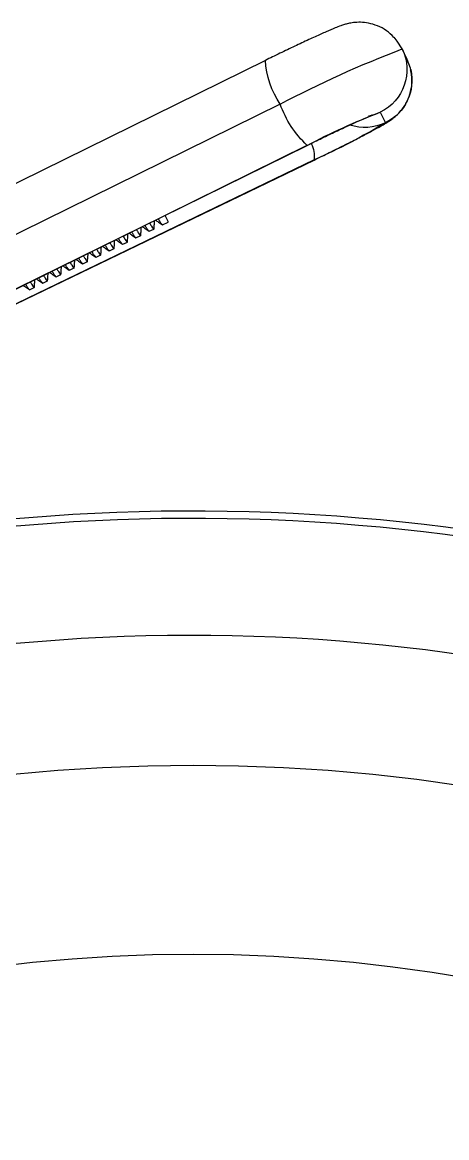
# Model space of a CAD drawing. Header units: millimetres. Extents: x -62354 to 129108, y -71259 to 35407.
# Drawn here: x -25602.1 to -25566.3, y 18609.7 to 18703.9 of the extents above; entities that cross this region are included whole.
import ezdxf

# ---------------------------------------------------------------- set-up
doc = ezdxf.new("R2010")
doc.units = ezdxf.units.MM
doc.header["$MEASUREMENT"] = 0
doc.layers.add('1st FL Layout xrf$0$CR-Machine', color=7, linetype='Continuous', transparency=0.5)

# ---------------------------------------------------------------- blocks, each defined once
blk = doc.blocks.new('1st FL Layout xrf$0$kjdfhkjhwiuer2343434243')
for p, q in [((-2377.723, 1615.255), (-2376.842, 1614.826)), ((-2382.189, 1612.982), (-2383.069, 1613.411)), ((-2382.44, 1612.326), (-2382.189, 1612.982)), ((-2406.016, 1566.33), (-2386.225, 1607.384)), ((-2386.216, 1607.399), (-2406.006, 1566.345)), ((-2386.216, 1607.399), (-2386.225, 1607.384)), ((-2405.129, 1565.917), (-2384.986, 1606.799)), ((-2405.123, 1565.934), (-2384.98, 1606.816)), ((-2384.98, 1606.816), (-2384.986, 1606.799)), ((-2377.804, 1603.28), (-2397.947, 1562.398)), ((-2377.804, 1603.28), (-2377.798, 1603.296)), ((-2391.698, 1594.594), (-2391.464, 1595.073)), ((-2392.245, 1593.47), (-2392.052, 1593.867)), ((-2392.793, 1592.346), (-2392.6, 1592.743)), ((-2393.341, 1591.223), (-2393.147, 1591.62)), ((-2393.888, 1590.099), (-2393.695, 1590.496)), ((-2394.436, 1588.975), (-2394.242, 1589.373)), ((-2394.984, 1587.852), (-2394.79, 1588.249)), ((-2395.531, 1586.728), (-2395.338, 1587.125)), ((-2396.079, 1585.605), (-2395.885, 1586.002)), ((-2396.627, 1584.481), (-2396.433, 1584.878)), ((-2397.174, 1583.357), (-2396.981, 1583.754))]:
    blk.add_line(p, q)
at = {"color": 253}
blk.add_line((-2381.504, 1604.522), (-2401.647, 1563.64), dxfattribs=at)
for points in [[(-2378.587, 1615.56), (-2378.458, 1615.528), (-2377.723, 1615.255)], [(-2376.842, 1614.826), (-2376.175, 1614.415), (-2375.857, 1614.146)], [(-2391.464, 1595.073), (-2391.421, 1595.052), (-2391.074, 1594.883), (-2390.901, 1594.799)]]:
    blk.add_lwpolyline(points)
blk.add_circle((-2585.866, 1597.167), 148.5)
blk.add_circle((-2585.866, 1597.167), 132.535, dxfattribs=at)
for centre, radius, start, end in [((-2585.866, 1597.167), 170, 334.72383, 137.08358), ((-2585.866, 1597.167), 169.379, 334.74119, 137.03537), ((-2379.474, 1611.66), 3.999, 77.195, 154.02921), ((-2378.593, 1611.231), 3.999, 64.03196, 154.03186), ((-2336.725, 1585.329), 54.188, 148.7863, 155.96609), ((-2379.473, 1611.658), 4.001, 154.01413, 198.34038), ((-2432.861, 1632.183), 54.188, 332.06736, 339.2472), ((-2385.966, 1604.847), 2.564, 63.88999, 95.59984), ((-2378.427, 1613.025), 9.043, 223.50893, 250.1056), ((-2377.311, 1610.884), 7.62, 236.61005, 266.28801)]:
    blk.add_arc(centre, radius, start, end)
for centre, radius, start, end in [((-2585.866, 1597.167), 159.5, 330.35699, 140.67734), ((-2464.355, 1648.211), 93.664, 332.19582, 339.11845)]:
    blk.add_arc(centre, radius, start, end, dxfattribs=at)
for points, knots in [([(-2386.225, 1607.384), (-2386.119, 1607.604), (-2385.81, 1608.244), (-2385.285, 1609.31), (-2384.682, 1610.513), (-2384.124, 1611.599), (-2383.635, 1612.525), (-2383.265, 1613.19), (-2383.004, 1613.625), (-2382.745, 1614.008), (-2382.388, 1614.434), (-2381.9, 1614.873), (-2381.251, 1615.281), (-2380.415, 1615.583), (-2379.494, 1615.711), (-2378.884, 1615.598), (-2378.593, 1615.545)], [0, 0, 0, 0, 0.617509, 1.79845, 2.982638, 4.172326, 5.376229, 6.619325, 7.543214, 8.147909, 8.671378, 9.191828, 9.859669, 10.613329, 11.430088, 12.172798, 12.172798, 12.172798, 12.172798]), ([(-2375.864, 1614.135), (-2375.665, 1613.931), (-2375.261, 1613.519), (-2374.873, 1612.769), (-2374.647, 1612.02), (-2374.574, 1611.332), (-2374.605, 1610.743), (-2374.69, 1610.278), (-2374.789, 1609.92), (-2374.906, 1609.575), (-2375.082, 1609.121), (-2375.372, 1608.441), (-2375.796, 1607.492), (-2376.31, 1606.382), (-2376.895, 1605.148), (-2377.404, 1604.094), (-2377.707, 1603.477), (-2377.804, 1603.28)], [0, 0, 0, 0, 0.714591, 1.443812, 2.098628, 2.682657, 3.19219, 3.627806, 4.027327, 4.549518, 5.397162, 6.602451, 7.755738, 8.968178, 10.156502, 11.336455, 11.890139, 11.890139, 11.890139, 11.890139]), ([(-2384.98, 1606.816), (-2384.877, 1607.025), (-2384.577, 1607.635), (-2384.083, 1608.659), (-2383.537, 1609.811), (-2383.065, 1610.834), (-2382.713, 1611.622), (-2382.502, 1612.117), (-2382.419, 1612.328), (-2382.416, 1612.345), (-2382.451, 1612.226), (-2382.493, 1612.096), (-2382.509, 1611.993), (-2382.51, 1611.988)], [0, 0, 0, 0, 0.489901, 1.426289, 2.362774, 3.293519, 4.210786, 4.979104, 5.567768, 5.923991, 6.188753, 6.429033, 6.441307, 6.441307, 6.441307, 6.441307]), ([(-2391.299, 1593.99), (-2391.356, 1594.075), (-2391.489, 1594.272), (-2391.622, 1594.469), (-2391.697, 1594.582)], [0, 0, 0, 0, 0.3073704, 0.7125781, 0.7125781, 0.7125781, 0.7125781]), ([(-2391.663, 1594.564), (-2391.645, 1594.531), (-2391.62, 1594.483), (-2391.285, 1594.284), (-2391.184, 1594.224)], [0, 0, 0, 0, 0.4139609, 0.5920285, 0.5920285, 0.5920285, 0.5920285]), ([(-2392.245, 1593.47), (-2392.227, 1593.432), (-2392.203, 1593.381), (-2391.834, 1593.162), (-2391.736, 1593.103)], [0, 0, 0, 0, 0.4644378, 0.6325985, 0.6325985, 0.6325985, 0.6325985]), ([(-2391.85, 1592.872), (-2391.906, 1592.955), (-2392.038, 1593.15), (-2392.169, 1593.346), (-2392.245, 1593.458)], [0, 0, 0, 0, 0.3011792, 0.706387, 0.706387, 0.706387, 0.706387]), ([(-2391.541, 1593.5), (-2391.637, 1593.557), (-2391.995, 1593.771), (-2392.151, 1593.891), (-2392.02, 1593.861), (-2392.002, 1593.857)], [0, 0, 0, 0, 0.1661079, 0.6221173, 0.6965338, 0.6965338, 0.6965338, 0.6965338]), ([(-2392.04, 1593.874), (-2391.905, 1593.884), (-2391.669, 1593.901), (-2391.432, 1593.918), (-2391.331, 1593.925)], [0, 0, 0, 0, 0.40577, 0.7103142, 0.7103142, 0.7103142, 0.7103142]), ([(-2392.793, 1592.346), (-2392.775, 1592.309), (-2392.751, 1592.258), (-2392.385, 1592.04), (-2392.288, 1591.983)], [0, 0, 0, 0, 0.462608, 0.6272382, 0.6272382, 0.6272382, 0.6272382]), ([(-2392.401, 1591.753), (-2392.456, 1591.835), (-2392.586, 1592.029), (-2392.717, 1592.222), (-2392.792, 1592.334)], [0, 0, 0, 0, 0.2949781, 0.7001859, 0.7001859, 0.7001859, 0.7001859]), ([(-2392.093, 1592.379), (-2392.187, 1592.435), (-2392.544, 1592.648), (-2392.699, 1592.768), (-2392.568, 1592.737), (-2392.549, 1592.733)], [0, 0, 0, 0, 0.1626919, 0.6170564, 0.6912045, 0.6912045, 0.6912045, 0.6912045]), ([(-2392.587, 1592.751), (-2392.452, 1592.761), (-2392.218, 1592.777), (-2391.984, 1592.794), (-2391.885, 1592.801)], [0, 0, 0, 0, 0.4057657, 0.7040859, 0.7040859, 0.7040859, 0.7040859]), ([(-2392.645, 1591.258), (-2392.738, 1591.313), (-2393.093, 1591.525), (-2393.246, 1591.644), (-2393.115, 1591.614), (-2393.097, 1591.61)], [0, 0, 0, 0, 0.1592917, 0.6119987, 0.6858762, 0.6858762, 0.6858762, 0.6858762]), ([(-2393.135, 1591.627), (-2393, 1591.637), (-2392.768, 1591.654), (-2392.536, 1591.67), (-2392.439, 1591.677)], [0, 0, 0, 0, 0.4057656, 0.6978575, 0.6978575, 0.6978575, 0.6978575]), ([(-2393.198, 1590.137), (-2393.288, 1590.191), (-2393.641, 1590.402), (-2393.794, 1590.52), (-2393.663, 1590.49), (-2393.645, 1590.486)], [0, 0, 0, 0, 0.1559128, 0.6069434, 0.6805474, 0.6805474, 0.6805474, 0.6805474]), ([(-2393.683, 1590.504), (-2393.548, 1590.513), (-2393.318, 1590.53), (-2393.088, 1590.546), (-2392.993, 1590.553)], [0, 0, 0, 0, 0.4057655, 0.6916291, 0.6916291, 0.6916291, 0.6916291]), ([(-2392.952, 1590.635), (-2393.006, 1590.715), (-2393.135, 1590.907), (-2393.264, 1591.099), (-2393.34, 1591.211)], [0, 0, 0, 0, 0.288787, 0.6939949, 0.6939949, 0.6939949, 0.6939949]), ([(-2393.306, 1591.193), (-2393.289, 1591.16), (-2393.265, 1591.114), (-2392.936, 1590.918), (-2392.841, 1590.862)], [0, 0, 0, 0, 0.4089113, 0.5759308, 0.5759308, 0.5759308, 0.5759308]), ([(-2393.888, 1590.099), (-2393.871, 1590.062), (-2393.848, 1590.012), (-2393.486, 1589.796), (-2393.393, 1589.741)], [0, 0, 0, 0, 0.4588998, 0.6165204, 0.6165204, 0.6165204, 0.6165204]), ([(-2393.504, 1589.516), (-2393.556, 1589.594), (-2393.684, 1589.785), (-2393.812, 1589.975), (-2393.887, 1590.087)], [0, 0, 0, 0, 0.2825857, 0.6877937, 0.6877937, 0.6877937, 0.6877937]), ([(-2394.055, 1588.398), (-2394.106, 1588.474), (-2394.233, 1588.663), (-2394.36, 1588.851), (-2394.435, 1588.963)], [0, 0, 0, 0, 0.2763947, 0.6816027, 0.6816027, 0.6816027, 0.6816027]), ([(-2394.402, 1588.946), (-2394.385, 1588.913), (-2394.362, 1588.867), (-2394.037, 1588.675), (-2393.945, 1588.62)], [0, 0, 0, 0, 0.4054633, 0.565202, 0.565202, 0.565202, 0.565202]), ([(-2393.75, 1589.016), (-2393.839, 1589.069), (-2394.19, 1589.279), (-2394.342, 1589.397), (-2394.211, 1589.366), (-2394.192, 1589.362)], [0, 0, 0, 0, 0.1525454, 0.6018933, 0.6752227, 0.6752227, 0.6752227, 0.6752227]), ([(-2394.23, 1589.38), (-2394.095, 1589.39), (-2393.867, 1589.406), (-2393.64, 1589.422), (-2393.547, 1589.429)], [0, 0, 0, 0, 0.4057653, 0.6854007, 0.6854007, 0.6854007, 0.6854007]), ([(-2394.606, 1587.279), (-2394.656, 1587.354), (-2394.782, 1587.541), (-2394.907, 1587.728), (-2394.983, 1587.84)], [0, 0, 0, 0, 0.2701934, 0.6754015, 0.6754015, 0.6754015, 0.6754015]), ([(-2394.949, 1587.823), (-2394.933, 1587.79), (-2394.91, 1587.744), (-2394.587, 1587.553), (-2394.497, 1587.499)], [0, 0, 0, 0, 0.4037073, 0.5598382, 0.5598382, 0.5598382, 0.5598382]), ([(-2394.302, 1587.895), (-2394.39, 1587.947), (-2394.739, 1588.156), (-2394.889, 1588.273), (-2394.758, 1588.243), (-2394.74, 1588.239)], [0, 0, 0, 0, 0.1491941, 0.5968453, 0.6698978, 0.6698978, 0.6698978, 0.6698978]), ([(-2394.778, 1588.256), (-2394.643, 1588.266), (-2394.417, 1588.282), (-2394.191, 1588.298), (-2394.1, 1588.305)], [0, 0, 0, 0, 0.4057652, 0.6791724, 0.6791724, 0.6791724, 0.6791724]), ([(-2395.157, 1586.161), (-2395.206, 1586.234), (-2395.33, 1586.419), (-2395.455, 1586.604), (-2395.53, 1586.716)], [0, 0, 0, 0, 0.2640023, 0.6692105, 0.6692105, 0.6692105, 0.6692105]), ([(-2395.497, 1586.699), (-2395.481, 1586.666), (-2395.459, 1586.621), (-2395.138, 1586.431), (-2395.05, 1586.378)], [0, 0, 0, 0, 0.4019508, 0.554494, 0.554494, 0.554494, 0.554494]), ([(-2394.855, 1586.774), (-2394.94, 1586.826), (-2395.287, 1587.033), (-2395.437, 1587.149), (-2395.306, 1587.119), (-2395.287, 1587.115)], [0, 0, 0, 0, 0.1458602, 0.5918033, 0.6645772, 0.6645772, 0.6645772, 0.6645772]), ([(-2395.325, 1587.133), (-2395.191, 1587.142), (-2394.967, 1587.158), (-2394.743, 1587.174), (-2394.654, 1587.181)], [0, 0, 0, 0, 0.4057651, 0.672944, 0.672944, 0.672944, 0.672944]), ([(-2395.407, 1585.654), (-2395.491, 1585.704), (-2395.836, 1585.91), (-2395.984, 1586.026), (-2395.854, 1585.995), (-2395.835, 1585.991)], [0, 0, 0, 0, 0.1425411, 0.5867564, 0.6592483, 0.6592483, 0.6592483, 0.6592483]), ([(-2395.873, 1586.009), (-2395.738, 1586.019), (-2395.517, 1586.035), (-2395.295, 1586.051), (-2395.208, 1586.057)], [0, 0, 0, 0, 0.405765, 0.6667156, 0.6667156, 0.6667156, 0.6667156]), ([(-2395.959, 1584.533), (-2396.041, 1584.582), (-2396.385, 1584.787), (-2396.532, 1584.902), (-2396.401, 1584.872), (-2396.383, 1584.868)], [0, 0, 0, 0, 0.1392459, 0.5817191, 0.6539266, 0.6539266, 0.6539266, 0.6539266]), ([(-2396.421, 1584.885), (-2396.286, 1584.895), (-2396.066, 1584.911), (-2395.847, 1584.927), (-2395.762, 1584.933)], [0, 0, 0, 0, 0.405769, 0.6604914, 0.6604914, 0.6604914, 0.6604914]), ([(-2395.708, 1585.042), (-2395.756, 1585.114), (-2395.879, 1585.297), (-2396.003, 1585.48), (-2396.078, 1585.592)], [0, 0, 0, 0, 0.2578012, 0.6630094, 0.6630094, 0.6630094, 0.6630094]), ([(-2396.044, 1585.575), (-2396.029, 1585.543), (-2396.007, 1585.498), (-2395.688, 1585.309), (-2395.602, 1585.257)], [0, 0, 0, 0, 0.4001646, 0.5491321, 0.5491321, 0.5491321, 0.5491321]), ([(-2396.259, 1583.924), (-2396.306, 1583.993), (-2396.428, 1584.175), (-2396.55, 1584.357), (-2396.626, 1584.469)], [0, 0, 0, 0, 0.25161, 0.6568183, 0.6568183, 0.6568183, 0.6568183]), ([(-2396.592, 1584.452), (-2396.577, 1584.419), (-2396.555, 1584.375), (-2396.239, 1584.187), (-2396.154, 1584.137)], [0, 0, 0, 0, 0.3983599, 0.5437708, 0.5437708, 0.5437708, 0.5437708]), ([(-2397.174, 1583.357), (-2397.159, 1583.321), (-2397.139, 1583.273), (-2396.789, 1583.065), (-2396.706, 1583.016)], [0, 0, 0, 0, 0.4473659, 0.5844004, 0.5844004, 0.5844004, 0.5844004]), ([(-2396.81, 1582.805), (-2396.856, 1582.873), (-2396.977, 1583.053), (-2397.098, 1583.233), (-2397.173, 1583.345)], [0, 0, 0, 0, 0.2454088, 0.6506172, 0.6506172, 0.6506172, 0.6506172]), ([(-2396.511, 1583.412), (-2396.592, 1583.46), (-2396.934, 1583.664), (-2397.08, 1583.778), (-2396.949, 1583.748), (-2396.93, 1583.744)], [0, 0, 0, 0, 0.1359626, 0.5766847, 0.6486065, 0.6486065, 0.6486065, 0.6486065]), ([(-2396.968, 1583.762), (-2396.833, 1583.771), (-2396.616, 1583.787), (-2396.398, 1583.803), (-2396.316, 1583.809)], [0, 0, 0, 0, 0.4057689, 0.6542631, 0.6542631, 0.6542631, 0.6542631])]:
    blk.add_open_spline(points, degree=3, knots=knots)
blk = doc.blocks.new('1st FL Layout xrf')
at = {"layer": '1st FL Layout xrf$0$CR-Machine', "xscale": -1, "rotation": 270}
blk.add_blockref('1st FL Layout xrf$0$kjdfhkjhwiuer2343434243', (-27184.862, 21078.485), dxfattribs=at)

msp = doc.modelspace()

# ---------------------------------------------------------------- block references
msp.add_blockref('1st FL Layout xrf', (0, 0))

doc.saveas('drawing.dxf')
